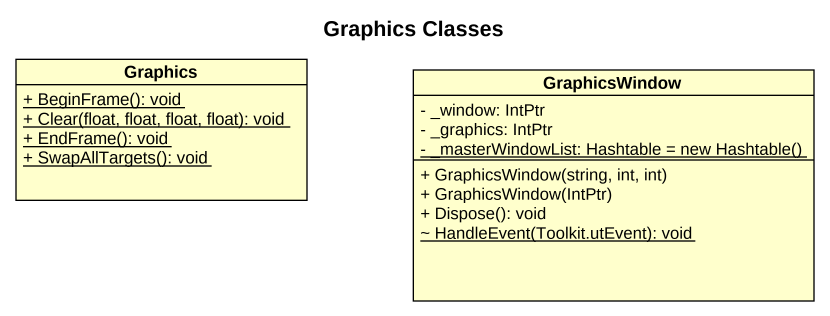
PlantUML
@startuml
title Graphics Classes
hide circle
hide empty members
skinparam classAttributeIconSize 0
class Graphics {
  {static} + BeginFrame(): void
  {static} + Clear(float, float, float, float): void
  {static} + EndFrame(): void
  {static} + SwapAllTargets(): void
}
class GraphicsWindow {
  - _window: IntPtr
  - _graphics: IntPtr
  {static} {field} - _masterWindowList: Hashtable = new Hashtable()
  + GraphicsWindow(string, int, int)
  + GraphicsWindow(IntPtr)
  + Dispose(): void
  {static} ~ HandleEvent(Toolkit.utEvent): void
}
@enduml
